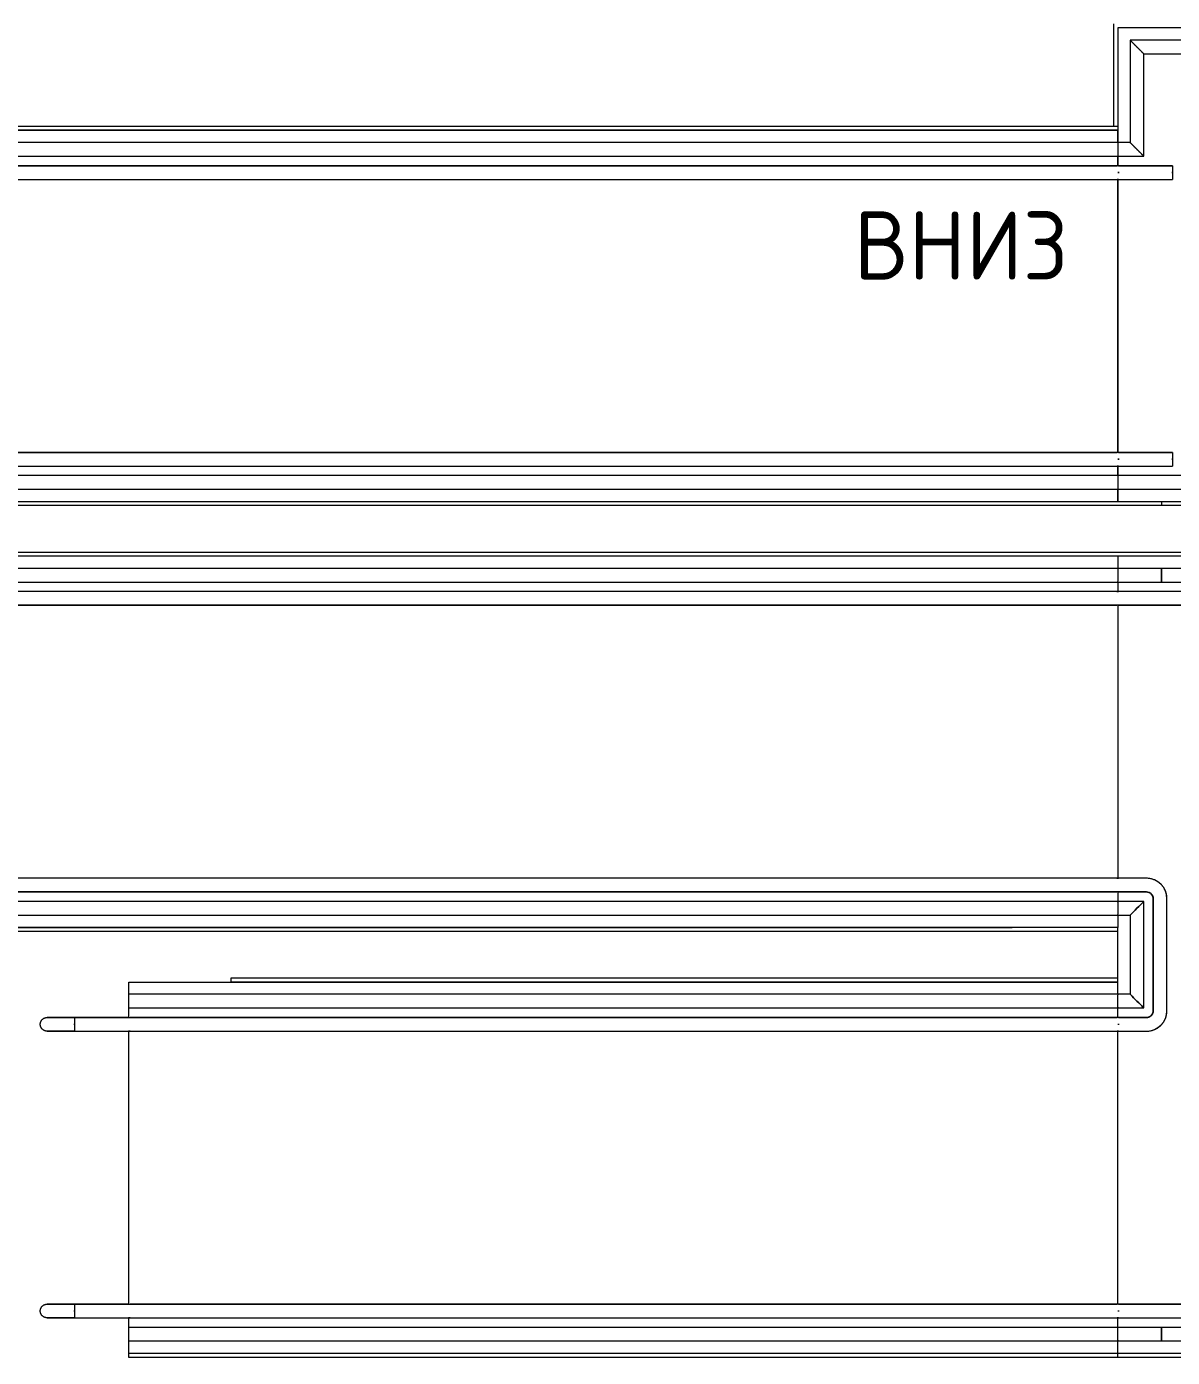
# Model space of a CAD drawing. Header units: millimetres. Extents: x -21010 to 105841, y -18351 to 135084.
# Drawn here: x 12112 to 16312, y -12810 to -7935 of the extents above; entities that cross this region are included whole.
import ezdxf

# ---------------------------------------------------------------- set-up
doc = ezdxf.new("R2010")
doc.units = ezdxf.units.MM
for name, color, linetype, lineweight in [('Лестницы', 7, 'Continuous', 9), ('Ограждение', 7, 'Continuous', 9), ('Пандусы', 7, 'Continuous', 18), ('Стены наружные', 7, 'Continuous', 18)]:
    doc.layers.add(name, color=color, linetype=linetype, lineweight=lineweight)
doc.styles.add('GOST Common', font='GOST_Common.ttf', dxfattribs={"width": 0.9, "height": 250})

# ---------------------------------------------------------------- blocks, each defined once
blk = doc.blocks.new('1 этаж 21082025')
at = {"layer": 'Лестницы'}
for p, q in [((21850, -51415), (21850, -51835)), ((23765, -51415), (21850, -51415)), ((21850, -51885), (21850, -51920.9)), ((21850, -51969.1), (21850, -52970.9)), ((21850, -53019.1), (21850, -53055)), ((21850, -53105), (21850, -53150)), ((21850, -53150), (23765, -53150))]:
    blk.add_line(p, q, dxfattribs=at)
at = {"layer": 'Ограждение'}
for p, q in [((21895, -51460), (21895, -51835)), ((23765, -51460), (21895, -51460)), ((21945, -51885), (21945, -51510)), ((21945, -51510), (23765, -51510)), ((21850, -51835), (16012, -51835)), ((21895, -51835), (21850, -51835)), ((21850, -51835), (21850, -51885)), ((21850, -51838.3), (21850, -51842.3)), ((21850, -51842.3), (21850, -51847.5)), ((21850, -51847.5), (21850, -51853.5)), ((21850, -51853.5), (21850, -51860)), ((21850, -51860), (21850, -51866.5)), ((21850, -51866.5), (21850, -51872.5)), ((16012, -51885), (21850, -51885)), ((21850, -51872.5), (21850, -51877.7)), ((21850, -51877.7), (21850, -51881.7)), ((21850, -51885), (21945, -51885)), ((15852, -51920), (21848, -51920)), ((21850, -51920), (16012, -51920)), ((21852, -51920), (21848, -51920)), ((21851, -51920), (21850, -51920)), ((21851, -51920), (21850, -51920)), ((21852, -51920), (21850, -51920)), ((21852, -51920), (21851, -51920)), ((21852, -51920), (21851, -51920)), ((22050, -51920), (21852, -51920)), ((21852, -51920), (22050, -51920)), ((21852, -51947.3), (21852, -51942.7)), ((21852, -51942.7), (21852, -51947.3)), ((22050, -51920), (22050, -51970)), ((22050, -51947.3), (22050, -51942.7)), ((22050, -51942.7), (22050, -51945)), ((22050, -51945), (22050, -51947.3)), ((15852, -51970), (21848, -51970)), ((16012, -51970), (21850, -51970)), ((21852, -51970), (21848, -51970)), ((21850, -51970), (21851, -51970)), ((21850, -51970), (21852, -51970)), ((21850, -51970), (21851, -51970)), ((21850, -51970), (21852, -51970)), ((21852, -51970), (21850, -51970)), ((21851, -51970), (21852, -51970)), ((21851, -51970), (21852, -51970)), ((21852, -51970), (22050, -51970)), ((21852, -51970), (22050, -51970)), ((15852, -52970), (21848, -52970)), ((21850, -52970), (15854, -52970)), ((21852, -52970), (21848, -52970)), ((21851, -52970), (21850, -52970)), ((21852, -52970), (21850, -52970)), ((21851, -52970), (21850, -52970)), ((21852, -52970), (21851, -52970)), ((21852, -52970), (21851, -52970)), ((22050, -52970), (21852, -52970)), ((21852, -52970), (22050, -52970)), ((22050, -52970), (22050, -53020)), ((15852, -53020), (21848, -53020)), ((15854, -53020), (21850, -53020)), ((21852, -53020), (21848, -53020)), ((21850, -53020), (21851, -53020)), ((21850, -53020), (21852, -53020)), ((21852, -53020), (21850, -53020)), ((21850, -53020), (21851, -53020)), ((21850, -53020), (21852, -53020)), ((21851, -53020), (21852, -53020)), ((21851, -53020), (21852, -53020)), ((21852, -52997.3), (21852, -52992.7)), ((21852, -52992.7), (21852, -52997.3)), ((21852, -53020), (22050, -53020)), ((21852, -53020), (22050, -53020)), ((22050, -52997.3), (22050, -52992.7)), ((22050, -52992.7), (22050, -52995)), ((22050, -52995), (22050, -52997.3)), ((21850, -53055), (15851, -53055)), ((23890.4, -53055), (21850, -53055)), ((21850, -53055), (21850, -53105)), ((21850, -53058.3), (21850, -53062.3)), ((21850, -53062.3), (21850, -53067.5)), ((21850, -53067.5), (21850, -53073.5)), ((21850, -53073.5), (21850, -53080)), ((21850, -53080), (21850, -53086.5)), ((21850, -53086.5), (21850, -53092.5)), ((15851, -53105), (21850, -53105)), ((21850, -53092.5), (21850, -53097.7)), ((21850, -53097.7), (21850, -53101.7)), ((21850, -53105), (23840.4, -53105)), ((21849, -53395), (15849, -53395)), ((22010, -53395), (21849, -53395)), ((23665, -53395), (22010, -53395)), ((22010, -53395), (22010, -53445)), ((22010, -53445), (22010, -53395)), ((15849, -53445), (21849, -53445)), ((21849, -53445), (22010, -53445)), ((22010, -53445), (23615, -53445)), ((21846, -53480), (15850, -53480)), ((21848, -53480), (15852, -53480)), ((21846, -53480), (21849, -53480)), ((21852, -53480), (21848, -53480)), ((21852, -53480), (21848, -53480)), ((21849, -53480), (21852, -53480)), ((21849, -53480), (21852, -53480)), ((22010, -53480), (21852, -53480)), ((23505, -53480), (21852, -53480)), ((23505, -53480), (22010, -53480)), ((15850, -53530), (21846, -53530)), ((21848, -53530), (15852, -53530)), ((21849, -53530), (21846, -53530)), ((21852, -53530), (21848, -53530)), ((21852, -53530), (21848, -53530)), ((21852, -53530), (21849, -53530)), ((21852, -53530), (21849, -53530)), ((21852, -53530), (22010, -53530)), ((23505, -53530), (21852, -53530)), ((22010, -53530), (23505, -53530)), ((21848, -54530), (15852, -54530)), ((21846, -54530), (16008, -54530)), ((21846, -54530), (21849, -54530)), ((21852, -54530), (21848, -54530)), ((21852, -54530), (21848, -54530)), ((21849, -54530), (21852, -54530)), ((21849, -54530), (21852, -54530)), ((21955, -54530), (21852, -54530)), ((21955, -54530), (21852, -54530)), ((21955.8, -54530), (21955, -54530)), ((21958.8, -54530.1), (21955.8, -54530)), ((21958.8, -54530.1), (21955.8, -54530)), ((21961.8, -54530.3), (21958.8, -54530.1)), ((21961.8, -54530.3), (21958.8, -54530.1)), ((21964.8, -54530.6), (21961.8, -54530.3)), ((21964.8, -54530.6), (21961.8, -54530.3)), ((21967.8, -54531.1), (21964.8, -54530.6)), ((21967.8, -54531.1), (21964.8, -54530.6)), ((21970.7, -54531.7), (21967.8, -54531.1)), ((21970.7, -54531.7), (21967.8, -54531.1)), ((21973.6, -54532.3), (21970.7, -54531.7)), ((21973.6, -54532.3), (21970.7, -54531.7)), ((21976.5, -54533.1), (21973.6, -54532.3)), ((21976.5, -54533.1), (21973.6, -54532.3)), ((21979.4, -54534.1), (21976.5, -54533.1)), ((21979.4, -54534.1), (21976.5, -54533.1)), ((21982.2, -54535.1), (21979.4, -54534.1)), ((21982.2, -54535.1), (21979.4, -54534.1)), ((21985, -54536.2), (21982.2, -54535.1)), ((21985, -54536.2), (21982.2, -54535.1)), ((21987.7, -54537.5), (21985, -54536.2)), ((21987.7, -54537.5), (21985, -54536.2)), ((21990.4, -54538.9), (21987.7, -54537.5)), ((21990.4, -54538.9), (21987.7, -54537.5)), ((21993, -54540.3), (21990.4, -54538.9)), ((21993, -54540.3), (21990.4, -54538.9)), ((21995.5, -54541.9), (21993, -54540.3)), ((21995.5, -54541.9), (21993, -54540.3)), ((21998, -54543.6), (21995.5, -54541.9)), ((21998, -54543.6), (21995.5, -54541.9)), ((22000.4, -54545.3), (21998, -54543.6)), ((22000.4, -54545.3), (21998, -54543.6)), ((22002.8, -54547.2), (22000.4, -54545.3)), ((22002.8, -54547.2), (22000.4, -54545.3)), ((22005.1, -54549.2), (22002.8, -54547.2)), ((22005.1, -54549.2), (22002.8, -54547.2)), ((22007.3, -54551.2), (22005.1, -54549.2)), ((22007.3, -54551.2), (22005.1, -54549.2)), ((21848, -54580), (15852, -54580)), ((16008, -54580), (21846, -54580)), ((21849, -54580), (21846, -54580)), ((21852, -54580), (21848, -54580)), ((21852, -54580), (21848, -54580)), ((21852, -54580), (21849, -54580)), ((21852, -54580), (21849, -54580)), ((21852, -54580), (21955, -54580)), ((21955, -54580), (21852, -54580)), ((21955, -54580), (21956, -54580)), ((21956, -54580), (21957, -54580.1)), ((21957, -54580.1), (21958, -54580.2)), ((21958, -54580.2), (21959, -54580.3)), ((21959, -54580.3), (21960, -54580.5)), ((21960, -54580.5), (21960.9, -54580.7)), ((21960.9, -54580.7), (21961.9, -54581)), ((21961.9, -54581), (21962.9, -54581.3)), ((21962.9, -54581.3), (21963.8, -54581.6)), ((21963.8, -54581.6), (21964.7, -54582)), ((21964.7, -54582), (21965.7, -54582.4)), ((21965.7, -54582.4), (21966.5, -54582.8)), ((21966.5, -54582.8), (21967.4, -54583.3)), ((21967.4, -54583.3), (21968.3, -54583.8)), ((21968.3, -54583.8), (21969.1, -54584.4)), ((21969.1, -54584.4), (21969.9, -54584.9)), ((21969.9, -54584.9), (21970.7, -54585.6)), ((21970.7, -54585.6), (21971.5, -54586.2)), ((21971.5, -54586.2), (21972.2, -54586.9)), ((21972.2, -54586.9), (21972.9, -54587.6)), ((21972.9, -54587.6), (21973.6, -54588.3)), ((21973.6, -54588.3), (21974.3, -54589.1)), ((21974.3, -54589.1), (21974.9, -54589.9)), ((21974.9, -54589.9), (21975.5, -54590.7)), ((21975.5, -54590.7), (21976, -54591.5)), ((21976, -54591.5), (21976.6, -54592.3)), ((21976.6, -54592.3), (21977.1, -54593.2)), ((21977.1, -54593.2), (21977.5, -54594.1)), ((21977.5, -54594.1), (21977.9, -54595)), ((21977.9, -54595), (21978.3, -54595.9)), ((21978.3, -54595.9), (21978.6, -54596.9)), ((21978.6, -54596.9), (21979, -54597.8)), ((21979, -54597.8), (21979.2, -54598.8)), ((22009.4, -54553.3), (22007.3, -54551.2)), ((22009.4, -54553.3), (22007.3, -54551.2)), ((22011.4, -54555.5), (22009.4, -54553.3)), ((22011.4, -54555.5), (22009.4, -54553.3)), ((22013.3, -54557.8), (22011.4, -54555.5)), ((22013.3, -54557.8), (22011.4, -54555.5)), ((22015.2, -54560.2), (22013.3, -54557.8)), ((22015.2, -54560.2), (22013.3, -54557.8)), ((22016.9, -54562.7), (22015.2, -54560.2)), ((22016.9, -54562.7), (22015.2, -54560.2)), ((22018.5, -54565.2), (22016.9, -54562.7)), ((22018.5, -54565.2), (22016.9, -54562.7)), ((22020.1, -54567.7), (22018.5, -54565.2)), ((22020.1, -54567.7), (22018.5, -54565.2)), ((22021.5, -54570.4), (22020.1, -54567.7)), ((22021.5, -54570.4), (22020.1, -54567.7)), ((22022.9, -54573.1), (22021.5, -54570.4)), ((22022.9, -54573.1), (22021.5, -54570.4)), ((22024.1, -54575.8), (22022.9, -54573.1)), ((22024.1, -54575.8), (22022.9, -54573.1)), ((22025.2, -54578.6), (22024.1, -54575.8)), ((22025.2, -54578.6), (22024.1, -54575.8)), ((22026.2, -54581.4), (22025.2, -54578.6)), ((22026.2, -54581.4), (22025.2, -54578.6)), ((22027.1, -54584.3), (22026.2, -54581.4)), ((22027.1, -54584.3), (22026.2, -54581.4)), ((22027.9, -54587.2), (22027.1, -54584.3)), ((22027.9, -54587.2), (22027.1, -54584.3)), ((22028.5, -54590.1), (22027.9, -54587.2)), ((22028.5, -54590.1), (22027.9, -54587.2)), ((22029, -54593.1), (22028.5, -54590.1)), ((22029, -54593.1), (22028.5, -54590.1)), ((22029.5, -54596), (22029, -54593.1)), ((22029.5, -54596), (22029, -54593.1)), ((22029.8, -54599), (22029.5, -54596)), ((22029.8, -54599), (22029.5, -54596)), ((21849, -54615), (16008, -54615)), ((21945, -54615), (21849, -54615)), ((21907.5, -54652.5), (21913.5, -54646.5)), ((21913.5, -54646.5), (21907.5, -54652.5)), ((21913.5, -54646.5), (21920, -54640)), ((21920, -54640), (21913.5, -54646.5)), ((21920, -54640), (21926.5, -54633.5)), ((21926.5, -54633.5), (21920, -54640)), ((21926.5, -54633.5), (21932.5, -54627.5)), ((21932.5, -54627.5), (21926.5, -54633.5)), ((21932.5, -54627.5), (21937.7, -54622.3)), ((21937.7, -54622.3), (21932.5, -54627.5)), ((21937.7, -54622.3), (21941.7, -54618.3)), ((21941.7, -54618.3), (21937.7, -54622.3)), ((21941.7, -54618.3), (21944.2, -54615.9)), ((21944.2, -54615.9), (21941.7, -54618.3)), ((21944.2, -54615.9), (21945, -54615)), ((21945, -54615), (21944.2, -54615.9)), ((21945, -55005), (21945, -54615)), ((21979.2, -54598.8), (21979.4, -54599.8)), ((21979.4, -54599.8), (21979.6, -54600.8)), ((21979.6, -54600.8), (21979.8, -54601.7)), ((21979.8, -54601.7), (21979.9, -54602.7)), ((21979.9, -54602.7), (21980, -54603.7)), ((21980, -54603.7), (21980, -54604.7)), ((21980, -54604.7), (21980, -54605)), ((21980, -54605), (21980, -55015)), ((21980, -55015), (21980, -54605)), ((22029.9, -54602), (22029.8, -54599)), ((22029.9, -54602), (22029.8, -54599)), ((22030, -54605), (22029.9, -54602)), ((22030, -54605), (22029.9, -54602)), ((22030, -55015), (22030, -54605)), ((22030, -55015), (22030, -54605)), ((16008, -54665), (21849, -54665)), ((21849, -54665), (21895, -54665)), ((21895, -54665), (21895.9, -54664.1)), ((21895.9, -54664.1), (21895, -54665)), ((21895, -54665), (21895, -54955)), ((21895.9, -54664.1), (21898.4, -54661.7)), ((21898.4, -54661.7), (21895.9, -54664.1)), ((21898.4, -54661.7), (21902.3, -54657.7)), ((21902.3, -54657.7), (21898.4, -54661.7)), ((21902.3, -54657.7), (21907.5, -54652.5)), ((21907.5, -54652.5), (21902.3, -54657.7)), ((21851, -54955), (18225, -54955)), ((18225, -54955.9), (18225, -54955)), ((18225, -54958.3), (18225, -54955.9)), ((18225, -54962.3), (18225, -54958.3)), ((18225, -54967.5), (18225, -54962.3)), ((18225, -54973.5), (18225, -54967.5)), ((18225, -54980), (18225, -54973.5)), ((18225, -54986.5), (18225, -54980)), ((18225, -54992.5), (18225, -54986.5)), ((21895, -54955), (21851, -54955)), ((21895, -54955), (21895.9, -54955.9)), ((21895.9, -54955.9), (21895, -54955)), ((21895.9, -54955.9), (21898.4, -54958.3)), ((21898.4, -54958.3), (21895.9, -54955.9)), ((21898.4, -54958.3), (21902.3, -54962.3)), ((21902.3, -54962.3), (21898.4, -54958.3)), ((21902.3, -54962.3), (21907.5, -54967.5)), ((21907.5, -54967.5), (21902.3, -54962.3)), ((21907.5, -54967.5), (21913.5, -54973.5)), ((21913.5, -54973.5), (21907.5, -54967.5)), ((21913.5, -54973.5), (21920, -54980)), ((21920, -54980), (21913.5, -54973.5)), ((21920, -54980), (21926.5, -54986.5)), ((21926.5, -54986.5), (21920, -54980)), ((21926.5, -54986.5), (21932.5, -54992.5)), ((21932.5, -54992.5), (21926.5, -54986.5)), ((18225, -54997.7), (18225, -54992.5)), ((18225, -55001.7), (18225, -54997.7)), ((18225, -55004.1), (18225, -55001.7)), ((18225, -55005), (18225, -55004.1)), ((18225, -55005), (21851, -55005)), ((21851, -55005), (21945, -55005)), ((21932.5, -54992.5), (21937.7, -54997.7)), ((21937.7, -54997.7), (21932.5, -54992.5)), ((21937.7, -54997.7), (21941.7, -55001.7)), ((21941.7, -55001.7), (21937.7, -54997.7)), ((21941.7, -55001.7), (21944.2, -55004.1)), ((21944.2, -55004.1), (21941.7, -55001.7)), ((21944.2, -55004.1), (21945, -55005)), ((21945, -55005), (21944.2, -55004.1)), ((21966.8, -55037), (21965.9, -55037.5)), ((21967.7, -55036.6), (21966.8, -55037)), ((21968.5, -55036), (21967.7, -55036.6)), ((21969.3, -55035.5), (21968.5, -55036)), ((21970.1, -55034.9), (21969.3, -55035.5)), ((21970.9, -55034.3), (21970.1, -55034.9)), ((21971.7, -55033.6), (21970.9, -55034.3)), ((21972.4, -55032.9), (21971.7, -55033.6)), ((21973.1, -55032.2), (21972.4, -55032.9)), ((21973.8, -55031.5), (21973.1, -55032.2)), ((21974.4, -55030.7), (21973.8, -55031.5)), ((21975.1, -55029.9), (21974.4, -55030.7)), ((21975.6, -55029.1), (21975.1, -55029.9)), ((21976.2, -55028.3), (21975.6, -55029.1)), ((21976.7, -55027.4), (21976.2, -55028.3)), ((21977.2, -55026.5), (21976.7, -55027.4)), ((21977.6, -55025.6), (21977.2, -55026.5)), ((21978, -55024.7), (21977.6, -55025.6)), ((21978.4, -55023.8), (21978, -55024.7)), ((21978.7, -55022.9), (21978.4, -55023.8)), ((21979, -55021.9), (21978.7, -55022.9)), ((21979.3, -55020.9), (21979, -55021.9)), ((21979.5, -55020), (21979.3, -55020.9)), ((21979.7, -55019), (21979.5, -55020)), ((21979.8, -55018), (21979.7, -55019)), ((21979.9, -55017), (21979.8, -55018)), ((21980, -55016), (21979.9, -55017)), ((21980, -55015), (21980, -55016)), ((22025.9, -55039.4), (22026.9, -55036.5)), ((22025.9, -55039.4), (22026.9, -55036.5)), ((22026.9, -55036.5), (22027.7, -55033.6)), ((22026.9, -55036.5), (22027.7, -55033.6)), ((22027.7, -55033.6), (22028.3, -55030.7)), ((22027.7, -55033.6), (22028.3, -55030.7)), ((22028.3, -55030.7), (22028.9, -55027.7)), ((22028.3, -55030.7), (22028.9, -55027.7)), ((22028.9, -55027.7), (22029.4, -55024.8)), ((22028.9, -55027.7), (22029.4, -55024.8)), ((22029.4, -55024.8), (22029.7, -55021.8)), ((22029.4, -55024.8), (22029.7, -55021.8)), ((22029.7, -55021.8), (22029.9, -55018.8)), ((22029.7, -55021.8), (22029.9, -55018.8)), ((22029.9, -55018.8), (22030, -55015.8)), ((22029.9, -55018.8), (22030, -55015.8)), ((22030, -55015.8), (22030, -55015)), ((17900, -55064), (17900.1, -55063)), ((17900, -55065), (17900, -55064)), ((17900, -55065.3), (17900, -55065)), ((17900, -55066.3), (17900, -55065.3)), ((17900.1, -55067.3), (17900, -55066.3)), ((17900.1, -55063), (17900.2, -55062)), ((17900.2, -55068.3), (17900.1, -55067.3)), ((17900.2, -55062), (17900.3, -55061)), ((17900.4, -55069.2), (17900.2, -55068.3)), ((17900.3, -55061), (17900.5, -55060)), ((17900.6, -55070.2), (17900.4, -55069.2)), ((17900.5, -55060), (17900.7, -55059.1)), ((17900.8, -55071.2), (17900.6, -55070.2)), ((17900.7, -55059.1), (17901, -55058.1)), ((17901.1, -55072.2), (17900.8, -55071.2)), ((17901, -55058.1), (17901.3, -55057.1)), ((17901.4, -55073.1), (17901.1, -55072.2)), ((17901.3, -55057.1), (17901.6, -55056.2)), ((17901.7, -55074.1), (17901.4, -55073.1)), ((17901.6, -55056.2), (17902, -55055.3)), ((17902.1, -55075), (17901.7, -55074.1)), ((17902, -55055.3), (17902.4, -55054.4)), ((17902.5, -55075.9), (17902.1, -55075)), ((17902.4, -55054.4), (17902.8, -55053.5)), ((17903, -55076.8), (17902.5, -55075.9)), ((17902.8, -55053.5), (17903.3, -55052.6)), ((17903.4, -55077.7), (17903, -55076.8)), ((17903.3, -55052.6), (17903.8, -55051.7)), ((17904, -55078.5), (17903.4, -55077.7)), ((17903.8, -55051.7), (17904.4, -55050.9)), ((17904.5, -55079.3), (17904, -55078.5)), ((17904.4, -55050.9), (17905, -55050.1)), ((17905.1, -55080.1), (17904.5, -55079.3)), ((17905, -55050.1), (17905.6, -55049.3)), ((17905.7, -55080.9), (17905.1, -55080.1)), ((17905.6, -55049.3), (17906.2, -55048.5)), ((17906.4, -55081.7), (17905.7, -55080.9)), ((17906.2, -55048.5), (17906.9, -55047.8)), ((17907.1, -55082.4), (17906.4, -55081.7)), ((17906.9, -55047.8), (17907.6, -55047.1)), ((17907.8, -55083.1), (17907.1, -55082.4)), ((17907.6, -55047.1), (17908.3, -55046.4)), ((17908.5, -55083.8), (17907.8, -55083.1)), ((17908.3, -55046.4), (17909.1, -55045.7)), ((17909.3, -55084.4), (17908.5, -55083.8)), ((17909.1, -55045.7), (17909.9, -55045.1)), ((17910.1, -55085.1), (17909.3, -55084.4)), ((17909.9, -55045.1), (17910.7, -55044.5)), ((17910.9, -55085.6), (17910.1, -55085.1)), ((17910.7, -55044.5), (17911.5, -55044)), ((17911.7, -55086.2), (17910.9, -55085.6)), ((17911.5, -55044), (17912.3, -55043.4)), ((17912.3, -55043.4), (17913.2, -55043)), ((17913.2, -55043), (17914.1, -55042.5)), ((17914.1, -55042.5), (17915, -55042.1)), ((17915, -55042.1), (17915.9, -55041.7)), ((17915.9, -55041.7), (17916.9, -55041.4)), ((17916.9, -55041.4), (17917.8, -55041)), ((17917.8, -55041), (17918.8, -55040.8)), ((17918.8, -55040.8), (17919.8, -55040.6)), ((17919.8, -55040.6), (17920.8, -55040.4)), ((17920.8, -55040.4), (17921.7, -55040.2)), ((17921.7, -55040.2), (17922.7, -55040.1)), ((17922.7, -55040.1), (17923.7, -55040)), ((17923.7, -55040), (17924.7, -55040)), ((17924.7, -55040), (17925, -55040)), ((17925.1, -55040), (17925, -55040)), ((17925, -55040), (17925, -55040)), ((17925, -55040), (17925.1, -55040)), ((17925.4, -55040), (17925.1, -55040)), ((17925.1, -55040), (17925.3, -55040)), ((17925.3, -55040), (17925.7, -55040)), ((17925.9, -55040), (17925.4, -55040)), ((17925.7, -55040), (17926.3, -55040)), ((17926.5, -55040), (17925.9, -55040)), ((17926.3, -55040), (17927, -55040)), ((17927.2, -55040), (17926.5, -55040)), ((17927, -55040), (17927.9, -55040)), ((17928.1, -55040), (17927.2, -55040)), ((17927.9, -55040), (17928.9, -55040)), ((17929.2, -55040), (17928.1, -55040)), ((17928.9, -55040), (17930.1, -55040)), ((17930.4, -55040), (17929.2, -55040)), ((17930.1, -55040), (17931.4, -55040)), ((17931.8, -55040), (17930.4, -55040)), ((17931.4, -55040), (17932.9, -55040)), ((17933.3, -55040), (17931.8, -55040)), ((17932.9, -55040), (17934.5, -55040)), ((17935, -55040), (17933.3, -55040)), ((17934.5, -55040), (17936.3, -55040)), ((17936.8, -55040), (17935, -55040)), ((17936.3, -55040), (17938.2, -55040)), ((17938.8, -55040), (17936.8, -55040)), ((17938.2, -55040), (17940.3, -55040)), ((17940.9, -55040), (17938.8, -55040)), ((17940.3, -55040), (17942.5, -55040)), ((17943.1, -55040), (17940.9, -55040)), ((17942.5, -55040), (17944.8, -55040)), ((17945.4, -55040), (17943.1, -55040)), ((17944.8, -55040), (17947.2, -55040)), ((17947.9, -55040), (17945.4, -55040)), ((17947.2, -55040), (17949.8, -55040)), ((17950.5, -55040), (17947.9, -55040)), ((17949.8, -55040), (17952.5, -55040)), ((17953.3, -55040), (17950.5, -55040)), ((17952.5, -55040), (17955.3, -55040)), ((17956.1, -55040), (17953.3, -55040)), ((17955.3, -55040), (17958.3, -55040)), ((17959.1, -55040), (17956.1, -55040)), ((17958.3, -55040), (17961.3, -55040)), ((17962.1, -55040), (17959.1, -55040)), ((17961.3, -55040), (17964.4, -55040)), ((17965.3, -55040), (17962.1, -55040)), ((17964.4, -55040), (17967.7, -55040)), ((17968.5, -55040), (17965.3, -55040)), ((17967.7, -55040), (17971, -55040)), ((17971.9, -55040), (17968.5, -55040)), ((17971, -55040), (17974.4, -55040)), ((17975.3, -55040), (17971.9, -55040)), ((17974.4, -55040), (17977.9, -55040)), ((17978.8, -55040), (17975.3, -55040)), ((17977.9, -55040), (17981.4, -55040)), ((17982.4, -55040), (17978.8, -55040)), ((17981.4, -55040), (17985.1, -55040)), ((17986.1, -55040), (17982.4, -55040)), ((17985.1, -55040), (17988.8, -55040)), ((17989.8, -55040), (17986.1, -55040)), ((17988.8, -55040), (17992.5, -55040)), ((17993.5, -55040), (17989.8, -55040)), ((17992.5, -55040), (17996.3, -55040)), ((17997.4, -55040), (17993.5, -55040)), ((17996.3, -55040), (18000.2, -55040)), ((18001.2, -55040), (17997.4, -55040)), ((18000.2, -55040), (18004.1, -55040)), ((18005.1, -55040), (18001.2, -55040)), ((18004.1, -55040), (18008, -55040)), ((18009.1, -55040), (18005.1, -55040)), ((18008, -55040), (18012, -55040)), ((18013, -55040), (18009.1, -55040)), ((18012, -55040), (18015.9, -55040)), ((18017, -55040), (18013, -55040)), ((18015.9, -55040), (18019.9, -55040)), ((18021, -55040), (18017, -55040)), ((18019.9, -55040), (18023.9, -55040)), ((18025, -55040), (18021, -55040)), ((18023.9, -55040), (18025, -55040)), ((18223, -55040), (18025, -55040)), ((18025, -55040), (18025, -55090)), ((18025, -55040), (18223, -55040)), ((18025, -55062.7), (18025, -55067.3)), ((18025, -55065), (18025, -55062.7)), ((18025, -55067.3), (18025, -55065)), ((18223, -55040), (18226, -55040)), ((18223, -55040), (18227, -55040)), ((18223, -55040), (18226, -55040)), ((18223, -55040), (18227, -55040)), ((18226, -55040), (18229, -55040)), ((18227, -55040), (21848, -55040)), ((21850, -55040), (18229, -55040)), ((21852, -55040), (21848, -55040)), ((21851, -55040), (21850, -55040)), ((21851, -55040), (21850, -55040)), ((21852, -55040), (21850, -55040)), ((21852, -55040), (21851, -55040)), ((21852, -55040), (21851, -55040)), ((21955, -55040), (21852, -55040)), ((21852, -55040), (21955, -55040)), ((21852, -55067.3), (21852, -55062.7)), ((21852, -55062.7), (21852, -55067.3)), ((21955.3, -55040), (21955, -55040)), ((21956.3, -55040), (21955.3, -55040)), ((21957.3, -55039.9), (21956.3, -55040)), ((21958.3, -55039.8), (21957.3, -55039.9)), ((21959.3, -55039.6), (21958.3, -55039.8)), ((21960.2, -55039.4), (21959.3, -55039.6)), ((21961.2, -55039.2), (21960.2, -55039.4)), ((21962.2, -55039), (21961.2, -55039.2)), ((21963.1, -55038.6), (21962.2, -55039)), ((21964.1, -55038.3), (21963.1, -55038.6)), ((21965, -55037.9), (21964.1, -55038.3)), ((21965.9, -55037.5), (21965, -55037.9)), ((21978.6, -55086.2), (21981.4, -55085.2)), ((21978.6, -55086.2), (21981.4, -55085.2)), ((21981.4, -55085.2), (21984.2, -55084.1)), ((21981.4, -55085.2), (21984.2, -55084.1)), ((21984.2, -55084.1), (21986.9, -55082.9)), ((21984.2, -55084.1), (21986.9, -55082.9)), ((21986.9, -55082.9), (21989.6, -55081.5)), ((21986.9, -55082.9), (21989.6, -55081.5)), ((21989.6, -55081.5), (21992.3, -55080.1)), ((21989.6, -55081.5), (21992.3, -55080.1)), ((21992.3, -55080.1), (21994.8, -55078.5)), ((21992.3, -55080.1), (21994.8, -55078.5)), ((21994.8, -55078.5), (21997.4, -55076.9)), ((21994.8, -55078.5), (21997.4, -55076.9)), ((21997.4, -55076.9), (21999.8, -55075.2)), ((21997.4, -55076.9), (21999.8, -55075.2)), ((21999.8, -55075.2), (22002.2, -55073.3)), ((21999.8, -55075.2), (22002.2, -55073.3)), ((22002.2, -55073.3), (22004.5, -55071.4)), ((22002.2, -55073.3), (22004.5, -55071.4)), ((22004.5, -55071.4), (22006.7, -55069.4)), ((22004.5, -55071.4), (22006.7, -55069.4)), ((22006.7, -55069.4), (22008.8, -55067.3)), ((22006.7, -55069.4), (22008.8, -55067.3)), ((22008.8, -55067.3), (22010.9, -55065.1)), ((22008.8, -55067.3), (22010.9, -55065.1)), ((22010.9, -55065.1), (22012.8, -55062.8)), ((22010.9, -55065.1), (22012.8, -55062.8)), ((22012.8, -55062.8), (22014.7, -55060.4)), ((22012.8, -55062.8), (22014.7, -55060.4)), ((22014.7, -55060.4), (22016.4, -55058)), ((22014.7, -55060.4), (22016.4, -55058)), ((22016.4, -55058), (22018.1, -55055.5)), ((22016.4, -55058), (22018.1, -55055.5)), ((22018.1, -55055.5), (22019.7, -55053)), ((22018.1, -55055.5), (22019.7, -55053)), ((22019.7, -55053), (22021.2, -55050.3)), ((22019.7, -55053), (22021.2, -55050.3)), ((22021.2, -55050.3), (22022.5, -55047.7)), ((22021.2, -55050.3), (22022.5, -55047.7)), ((22022.5, -55047.7), (22023.8, -55045)), ((22022.5, -55047.7), (22023.8, -55045)), ((22023.8, -55045), (22024.9, -55042.2)), ((22023.8, -55045), (22024.9, -55042.2)), ((22024.9, -55042.2), (22025.9, -55039.4)), ((22024.9, -55042.2), (22025.9, -55039.4)), ((17912.6, -55086.7), (17911.7, -55086.2)), ((17913.5, -55087.2), (17912.6, -55086.7)), ((17914.4, -55087.6), (17913.5, -55087.2)), ((17915.3, -55088), (17914.4, -55087.6)), ((17916.2, -55088.4), (17915.3, -55088)), ((17917.1, -55088.7), (17916.2, -55088.4)), ((17918.1, -55089), (17917.1, -55088.7)), ((17919.1, -55089.3), (17918.1, -55089)), ((17920, -55089.5), (17919.1, -55089.3)), ((17921, -55089.7), (17920, -55089.5)), ((17922, -55089.8), (17921, -55089.7)), ((17923, -55089.9), (17922, -55089.8)), ((17924, -55090), (17923, -55089.9)), ((17925, -55090), (17924, -55090)), ((17925.1, -55090), (17925, -55090)), ((17925, -55090), (17925, -55090)), ((17925, -55090), (17925.1, -55090)), ((17925.4, -55090), (17925.1, -55090)), ((17925.1, -55090), (17925.3, -55090)), ((17925.3, -55090), (17925.7, -55090)), ((17925.9, -55090), (17925.4, -55090)), ((17925.7, -55090), (17926.3, -55090)), ((17926.5, -55090), (17925.9, -55090)), ((17926.3, -55090), (17927, -55090)), ((17927.2, -55090), (17926.5, -55090)), ((17927, -55090), (17927.9, -55090)), ((17928.1, -55090), (17927.2, -55090)), ((17927.9, -55090), (17928.9, -55090)), ((17929.2, -55090), (17928.1, -55090)), ((17928.9, -55090), (17930.1, -55090)), ((17930.4, -55090), (17929.2, -55090)), ((17930.1, -55090), (17931.4, -55090)), ((17931.8, -55090), (17930.4, -55090)), ((17931.4, -55090), (17932.9, -55090)), ((17933.3, -55090), (17931.8, -55090)), ((17932.9, -55090), (17934.5, -55090)), ((17935, -55090), (17933.3, -55090)), ((17934.5, -55090), (17936.3, -55090)), ((17936.8, -55090), (17935, -55090)), ((17936.3, -55090), (17938.2, -55090)), ((17938.8, -55090), (17936.8, -55090)), ((17938.2, -55090), (17940.3, -55090)), ((17940.9, -55090), (17938.8, -55090)), ((17940.3, -55090), (17942.5, -55090)), ((17943.1, -55090), (17940.9, -55090)), ((17942.5, -55090), (17944.8, -55090)), ((17945.4, -55090), (17943.1, -55090)), ((17944.8, -55090), (17947.2, -55090)), ((17947.9, -55090), (17945.4, -55090)), ((17947.2, -55090), (17949.8, -55090)), ((17950.5, -55090), (17947.9, -55090)), ((17949.8, -55090), (17952.5, -55090)), ((17953.3, -55090), (17950.5, -55090)), ((17952.5, -55090), (17955.3, -55090)), ((17956.1, -55090), (17953.3, -55090)), ((17955.3, -55090), (17958.3, -55090)), ((17959.1, -55090), (17956.1, -55090)), ((17958.3, -55090), (17961.3, -55090)), ((17962.1, -55090), (17959.1, -55090)), ((17961.3, -55090), (17964.4, -55090)), ((17965.3, -55090), (17962.1, -55090)), ((17964.4, -55090), (17967.7, -55090)), ((17968.5, -55090), (17965.3, -55090)), ((17967.7, -55090), (17971, -55090)), ((17971.9, -55090), (17968.5, -55090)), ((17971, -55090), (17974.4, -55090)), ((17975.3, -55090), (17971.9, -55090)), ((17974.4, -55090), (17977.9, -55090)), ((17978.8, -55090), (17975.3, -55090)), ((17977.9, -55090), (17981.4, -55090)), ((17982.4, -55090), (17978.8, -55090)), ((17981.4, -55090), (17985.1, -55090)), ((17986.1, -55090), (17982.4, -55090)), ((17985.1, -55090), (17988.8, -55090)), ((17989.8, -55090), (17986.1, -55090)), ((17988.8, -55090), (17992.5, -55090)), ((17993.5, -55090), (17989.8, -55090)), ((17992.5, -55090), (17996.3, -55090)), ((17997.4, -55090), (17993.5, -55090)), ((17996.3, -55090), (18000.2, -55090)), ((18001.2, -55090), (17997.4, -55090)), ((18000.2, -55090), (18004.1, -55090)), ((18005.1, -55090), (18001.2, -55090)), ((18004.1, -55090), (18008, -55090)), ((18009.1, -55090), (18005.1, -55090)), ((18008, -55090), (18012, -55090)), ((18013, -55090), (18009.1, -55090)), ((18012, -55090), (18015.9, -55090)), ((18017, -55090), (18013, -55090)), ((18015.9, -55090), (18019.9, -55090)), ((18021, -55090), (18017, -55090)), ((18019.9, -55090), (18023.9, -55090)), ((18025, -55090), (18021, -55090)), ((18023.9, -55090), (18025, -55090)), ((18025, -55090), (18223, -55090)), ((18025, -55090), (18223, -55090)), ((18226, -55090), (18223, -55090)), ((18223, -55090), (18227, -55090)), ((18226, -55090), (18223, -55090)), ((18223, -55090), (18227, -55090)), ((18229, -55090), (18226, -55090)), ((18227, -55090), (21848, -55090)), ((18229, -55090), (21850, -55090)), ((21852, -55090), (21848, -55090)), ((21850, -55090), (21851, -55090)), ((21850, -55090), (21852, -55090)), ((21850, -55090), (21851, -55090)), ((21850, -55090), (21852, -55090)), ((21852, -55090), (21850, -55090)), ((21851, -55090), (21852, -55090)), ((21851, -55090), (21852, -55090)), ((21852, -55090), (21955, -55090)), ((21852, -55090), (21955, -55090)), ((21955, -55090), (21958, -55089.9)), ((21955, -55090), (21958, -55089.9)), ((21958, -55089.9), (21961, -55089.8)), ((21958, -55089.9), (21961, -55089.8)), ((21961, -55089.8), (21964, -55089.5)), ((21961, -55089.8), (21964, -55089.5)), ((21964, -55089.5), (21967, -55089)), ((21964, -55089.5), (21967, -55089)), ((21967, -55089), (21969.9, -55088.5)), ((21967, -55089), (21969.9, -55088.5)), ((21969.9, -55088.5), (21972.8, -55087.9)), ((21969.9, -55088.5), (21972.8, -55087.9)), ((21972.8, -55087.9), (21975.7, -55087.1)), ((21972.8, -55087.9), (21975.7, -55087.1)), ((21975.7, -55087.1), (21978.6, -55086.2)), ((21975.7, -55087.1), (21978.6, -55086.2)), ((17900.5, -56110), (17900.7, -56109.1)), ((17900.7, -56109.1), (17901, -56108.1)), ((17901, -56108.1), (17901.3, -56107.1)), ((17901.3, -56107.1), (17901.6, -56106.2)), ((17901.6, -56106.2), (17902, -56105.3)), ((17902, -56105.3), (17902.4, -56104.4)), ((17902.4, -56104.4), (17902.8, -56103.5)), ((17902.8, -56103.5), (17903.3, -56102.6)), ((17903.3, -56102.6), (17903.8, -56101.7)), ((17903.8, -56101.7), (17904.4, -56100.9)), ((17904.4, -56100.9), (17905, -56100.1)), ((17905, -56100.1), (17905.6, -56099.3)), ((17905.6, -56099.3), (17906.2, -56098.5)), ((17906.2, -56098.5), (17906.9, -56097.8)), ((17906.9, -56097.8), (17907.6, -56097.1)), ((17907.6, -56097.1), (17908.3, -56096.4)), ((17908.3, -56096.4), (17909.1, -56095.7)), ((17909.1, -56095.7), (17909.9, -56095.1)), ((17909.9, -56095.1), (17910.7, -56094.5)), ((17910.7, -56094.5), (17911.5, -56094)), ((17911.5, -56094), (17912.3, -56093.4)), ((17912.3, -56093.4), (17913.2, -56093)), ((17913.2, -56093), (17914.1, -56092.5)), ((17914.1, -56092.5), (17915, -56092.1)), ((17915, -56092.1), (17915.9, -56091.7)), ((17915.9, -56091.7), (17916.9, -56091.4)), ((17916.9, -56091.4), (17917.8, -56091)), ((17917.8, -56091), (17918.8, -56090.8)), ((17918.8, -56090.8), (17919.8, -56090.6)), ((17919.8, -56090.6), (17920.8, -56090.4)), ((17920.8, -56090.4), (17921.7, -56090.2)), ((17921.7, -56090.2), (17922.7, -56090.1)), ((17922.7, -56090.1), (17923.7, -56090)), ((17923.7, -56090), (17924.7, -56090)), ((17924.7, -56090), (17925, -56090)), ((17925.1, -56090), (17925, -56090)), ((17925, -56090), (17925, -56090)), ((17925, -56090), (17925.1, -56090)), ((17925.4, -56090), (17925.1, -56090)), ((17925.1, -56090), (17925.3, -56090)), ((17925.3, -56090), (17925.7, -56090)), ((17925.9, -56090), (17925.4, -56090)), ((17925.7, -56090), (17926.3, -56090)), ((17926.5, -56090), (17925.9, -56090)), ((17926.3, -56090), (17927, -56090)), ((17927.2, -56090), (17926.5, -56090)), ((17927, -56090), (17927.9, -56090)), ((17928.1, -56090), (17927.2, -56090)), ((17927.9, -56090), (17928.9, -56090)), ((17929.2, -56090), (17928.1, -56090)), ((17928.9, -56090), (17930.1, -56090)), ((17930.4, -56090), (17929.2, -56090)), ((17930.1, -56090), (17931.4, -56090)), ((17931.8, -56090), (17930.4, -56090)), ((17931.4, -56090), (17932.9, -56090)), ((17933.3, -56090), (17931.8, -56090)), ((17932.9, -56090), (17934.5, -56090)), ((17935, -56090), (17933.3, -56090)), ((17934.5, -56090), (17936.3, -56090)), ((17936.8, -56090), (17935, -56090)), ((17936.3, -56090), (17938.2, -56090)), ((17938.8, -56090), (17936.8, -56090)), ((17938.2, -56090), (17940.3, -56090)), ((17940.9, -56090), (17938.8, -56090)), ((17940.3, -56090), (17942.5, -56090)), ((17943.1, -56090), (17940.9, -56090)), ((17942.5, -56090), (17944.8, -56090)), ((17945.4, -56090), (17943.1, -56090)), ((17944.8, -56090), (17947.2, -56090)), ((17947.9, -56090), (17945.4, -56090)), ((17947.2, -56090), (17949.8, -56090)), ((17950.5, -56090), (17947.9, -56090)), ((17949.8, -56090), (17952.5, -56090)), ((17953.3, -56090), (17950.5, -56090)), ((17952.5, -56090), (17955.3, -56090)), ((17956.1, -56090), (17953.3, -56090)), ((17955.3, -56090), (17958.3, -56090)), ((17959.1, -56090), (17956.1, -56090)), ((17958.3, -56090), (17961.3, -56090)), ((17962.1, -56090), (17959.1, -56090)), ((17961.3, -56090), (17964.4, -56090)), ((17965.3, -56090), (17962.1, -56090)), ((17964.4, -56090), (17967.7, -56090)), ((17968.5, -56090), (17965.3, -56090)), ((17967.7, -56090), (17971, -56090)), ((17971.9, -56090), (17968.5, -56090)), ((17971, -56090), (17974.4, -56090)), ((17975.3, -56090), (17971.9, -56090)), ((17974.4, -56090), (17977.9, -56090)), ((17978.8, -56090), (17975.3, -56090)), ((17977.9, -56090), (17981.4, -56090)), ((17982.4, -56090), (17978.8, -56090)), ((17981.4, -56090), (17985.1, -56090)), ((17986.1, -56090), (17982.4, -56090)), ((17985.1, -56090), (17988.8, -56090)), ((17989.8, -56090), (17986.1, -56090)), ((17988.8, -56090), (17992.5, -56090)), ((17993.5, -56090), (17989.8, -56090)), ((17992.5, -56090), (17996.3, -56090)), ((17997.4, -56090), (17993.5, -56090)), ((17996.3, -56090), (18000.2, -56090)), ((18001.2, -56090), (17997.4, -56090)), ((18000.2, -56090), (18004.1, -56090)), ((18005.1, -56090), (18001.2, -56090)), ((18004.1, -56090), (18008, -56090)), ((18009.1, -56090), (18005.1, -56090)), ((18008, -56090), (18012, -56090)), ((18013, -56090), (18009.1, -56090)), ((18012, -56090), (18015.9, -56090)), ((18017, -56090), (18013, -56090)), ((18015.9, -56090), (18019.9, -56090)), ((18021, -56090), (18017, -56090)), ((18019.9, -56090), (18023.9, -56090)), ((18025, -56090), (18021, -56090)), ((18023.9, -56090), (18025, -56090)), ((18223, -56090), (18025, -56090)), ((18025, -56090), (18025, -56140)), ((18025, -56090), (18223, -56090)), ((18223, -56090), (18226, -56090)), ((18223, -56090), (18227, -56090)), ((18223, -56090), (18226, -56090)), ((18223, -56090), (18227, -56090)), ((18226, -56090), (18229, -56090)), ((18227, -56090), (21848, -56090)), ((21850, -56090), (18229, -56090)), ((21852, -56090), (21848, -56090)), ((21851, -56090), (21850, -56090)), ((21852, -56090), (21850, -56090)), ((21851, -56090), (21850, -56090)), ((21852, -56090), (21851, -56090)), ((21852, -56090), (21851, -56090)), ((22010, -56090), (21852, -56090)), ((21852, -56090), (23505, -56090)), ((23505, -56090), (22010, -56090)), ((17900, -56114), (17900.1, -56113)), ((17900, -56115), (17900, -56114)), ((17900, -56115.3), (17900, -56115)), ((17900, -56116.3), (17900, -56115.3)), ((17900.1, -56117.3), (17900, -56116.3)), ((17900.1, -56113), (17900.2, -56112)), ((17900.2, -56118.3), (17900.1, -56117.3)), ((17900.2, -56112), (17900.3, -56111)), ((17900.4, -56119.2), (17900.2, -56118.3)), ((17900.3, -56111), (17900.5, -56110)), ((17900.6, -56120.2), (17900.4, -56119.2)), ((17900.8, -56121.2), (17900.6, -56120.2)), ((17901.1, -56122.2), (17900.8, -56121.2)), ((17901.4, -56123.1), (17901.1, -56122.2)), ((17901.7, -56124.1), (17901.4, -56123.1)), ((17902.1, -56125), (17901.7, -56124.1)), ((17902.5, -56125.9), (17902.1, -56125)), ((17903, -56126.8), (17902.5, -56125.9)), ((17903.4, -56127.7), (17903, -56126.8)), ((17904, -56128.5), (17903.4, -56127.7)), ((17904.5, -56129.3), (17904, -56128.5)), ((17905.1, -56130.1), (17904.5, -56129.3)), ((17905.7, -56130.9), (17905.1, -56130.1)), ((17906.4, -56131.7), (17905.7, -56130.9)), ((17907.1, -56132.4), (17906.4, -56131.7)), ((17907.8, -56133.1), (17907.1, -56132.4)), ((17908.5, -56133.8), (17907.8, -56133.1)), ((17909.3, -56134.4), (17908.5, -56133.8)), ((17910.1, -56135.1), (17909.3, -56134.4)), ((17910.9, -56135.6), (17910.1, -56135.1)), ((17911.7, -56136.2), (17910.9, -56135.6)), ((17912.6, -56136.7), (17911.7, -56136.2)), ((17913.5, -56137.2), (17912.6, -56136.7)), ((17914.4, -56137.6), (17913.5, -56137.2)), ((17915.3, -56138), (17914.4, -56137.6)), ((17916.2, -56138.4), (17915.3, -56138)), ((17917.1, -56138.7), (17916.2, -56138.4)), ((17918.1, -56139), (17917.1, -56138.7)), ((17919.1, -56139.3), (17918.1, -56139)), ((17920, -56139.5), (17919.1, -56139.3)), ((17921, -56139.7), (17920, -56139.5)), ((17922, -56139.8), (17921, -56139.7)), ((17923, -56139.9), (17922, -56139.8)), ((17924, -56140), (17923, -56139.9)), ((17925, -56140), (17924, -56140)), ((17925.1, -56140), (17925, -56140)), ((17925, -56140), (17925, -56140)), ((17925, -56140), (17925.1, -56140)), ((17925.4, -56140), (17925.1, -56140)), ((17925.1, -56140), (17925.3, -56140)), ((17925.3, -56140), (17925.7, -56140)), ((17925.9, -56140), (17925.4, -56140)), ((17925.7, -56140), (17926.3, -56140)), ((17926.5, -56140), (17925.9, -56140)), ((17926.3, -56140), (17927, -56140)), ((17927.2, -56140), (17926.5, -56140)), ((17927, -56140), (17927.9, -56140)), ((17928.1, -56140), (17927.2, -56140)), ((17927.9, -56140), (17928.9, -56140)), ((17929.2, -56140), (17928.1, -56140)), ((17928.9, -56140), (17930.1, -56140)), ((17930.4, -56140), (17929.2, -56140)), ((17930.1, -56140), (17931.4, -56140)), ((17931.8, -56140), (17930.4, -56140)), ((17931.4, -56140), (17932.9, -56140)), ((17933.3, -56140), (17931.8, -56140)), ((17932.9, -56140), (17934.5, -56140)), ((17935, -56140), (17933.3, -56140)), ((17934.5, -56140), (17936.3, -56140)), ((17936.8, -56140), (17935, -56140)), ((17936.3, -56140), (17938.2, -56140)), ((17938.8, -56140), (17936.8, -56140)), ((17938.2, -56140), (17940.3, -56140)), ((17940.9, -56140), (17938.8, -56140)), ((17940.3, -56140), (17942.5, -56140)), ((17943.1, -56140), (17940.9, -56140)), ((17942.5, -56140), (17944.8, -56140)), ((17945.4, -56140), (17943.1, -56140)), ((17944.8, -56140), (17947.2, -56140)), ((17947.9, -56140), (17945.4, -56140)), ((17947.2, -56140), (17949.8, -56140)), ((17950.5, -56140), (17947.9, -56140)), ((17949.8, -56140), (17952.5, -56140)), ((17953.3, -56140), (17950.5, -56140)), ((17952.5, -56140), (17955.3, -56140)), ((17956.1, -56140), (17953.3, -56140)), ((17955.3, -56140), (17958.3, -56140)), ((17959.1, -56140), (17956.1, -56140)), ((17958.3, -56140), (17961.3, -56140)), ((17962.1, -56140), (17959.1, -56140)), ((17961.3, -56140), (17964.4, -56140)), ((17965.3, -56140), (17962.1, -56140)), ((17964.4, -56140), (17967.7, -56140)), ((17968.5, -56140), (17965.3, -56140)), ((17967.7, -56140), (17971, -56140)), ((17971.9, -56140), (17968.5, -56140)), ((17971, -56140), (17974.4, -56140)), ((17975.3, -56140), (17971.9, -56140)), ((17974.4, -56140), (17977.9, -56140)), ((17978.8, -56140), (17975.3, -56140)), ((17977.9, -56140), (17981.4, -56140)), ((17982.4, -56140), (17978.8, -56140)), ((17981.4, -56140), (17985.1, -56140)), ((17986.1, -56140), (17982.4, -56140)), ((17985.1, -56140), (17988.8, -56140)), ((17989.8, -56140), (17986.1, -56140)), ((17988.8, -56140), (17992.5, -56140)), ((17993.5, -56140), (17989.8, -56140)), ((17992.5, -56140), (17996.3, -56140)), ((17997.4, -56140), (17993.5, -56140)), ((17996.3, -56140), (18000.2, -56140)), ((18001.2, -56140), (17997.4, -56140)), ((18000.2, -56140), (18004.1, -56140)), ((18005.1, -56140), (18001.2, -56140)), ((18004.1, -56140), (18008, -56140)), ((18009.1, -56140), (18005.1, -56140)), ((18008, -56140), (18012, -56140)), ((18013, -56140), (18009.1, -56140)), ((18012, -56140), (18015.9, -56140)), ((18017, -56140), (18013, -56140)), ((18015.9, -56140), (18019.9, -56140)), ((18021, -56140), (18017, -56140)), ((18019.9, -56140), (18023.9, -56140)), ((18025, -56140), (18021, -56140)), ((18023.9, -56140), (18025, -56140)), ((18025, -56112.7), (18025, -56117.3)), ((18025, -56115), (18025, -56112.7)), ((18025, -56117.3), (18025, -56115)), ((18025, -56140), (18223, -56140)), ((18025, -56140), (18223, -56140)), ((18226, -56140), (18223, -56140)), ((18223, -56140), (18227, -56140)), ((18226, -56140), (18223, -56140)), ((18223, -56140), (18227, -56140)), ((18229, -56140), (18226, -56140)), ((18227, -56140), (21848, -56140)), ((18229, -56140), (21850, -56140)), ((21852, -56140), (21848, -56140)), ((21850, -56140), (21851, -56140)), ((21850, -56140), (21852, -56140)), ((21852, -56140), (21850, -56140)), ((21850, -56140), (21851, -56140)), ((21850, -56140), (21852, -56140)), ((21851, -56140), (21852, -56140)), ((21851, -56140), (21852, -56140)), ((21852, -56117.3), (21852, -56112.7)), ((21852, -56112.7), (21852, -56117.3)), ((21852, -56140), (22010, -56140)), ((21852, -56140), (23505, -56140)), ((22010, -56140), (23505, -56140)), ((21851, -56175), (18225, -56175)), ((18225, -56175.9), (18225, -56175)), ((18225, -56178.3), (18225, -56175.9)), ((18225, -56182.3), (18225, -56178.3)), ((18225, -56187.5), (18225, -56182.3)), ((18225, -56193.5), (18225, -56187.5)), ((18225, -56200), (18225, -56193.5)), ((18225, -56206.5), (18225, -56200)), ((18225, -56212.5), (18225, -56206.5)), ((22010, -56175), (21851, -56175)), ((23615, -56175), (22010, -56175)), ((22010, -56225), (22010, -56175)), ((22010, -56175), (22010, -56225)), ((18225, -56217.7), (18225, -56212.5)), ((18225, -56221.7), (18225, -56217.7)), ((18225, -56224.1), (18225, -56221.7)), ((18225, -56225), (18225, -56224.1)), ((18225, -56225), (21851, -56225)), ((21851, -56225), (22010, -56225)), ((22010, -56225), (23665, -56225))]:
    blk.add_line(p, q, dxfattribs=at)
for centre, radius, start, end in [((21955, -54605), 75, 0, 90), ((21955, -54605), 25, 0, 90), ((21955, -54605), 25, 50.2351, 90), ((21955, -54605), 25, 0, 39.7649), ((21955, -55015), 75, 270, 0), ((21955, -55015), 25, 270, 0), ((21955, -55015), 25, 270, 309.7649), ((21955, -55015), 25, 320.2351, 0)]:
    blk.add_arc(centre, radius, start, end, dxfattribs=at)
for points, knots in [([(21945, -51510), (21945, -51510), (21944.6, -51509.6), (21943.2, -51508.2), (21941.7, -51506.7), (21940.2, -51505.2), (21938.8, -51503.8), (21937.3, -51502.3), (21935.3, -51500.3), (21933, -51498), (21931.1, -51496.1), (21929.6, -51494.6), (21928, -51493), (21926.5, -51491.5), (21924.9, -51489.9), (21923.3, -51488.3), (21921.6, -51486.6), (21920, -51485), (21918.4, -51483.4), (21916.7, -51481.7), (21915.1, -51480.1), (21913.5, -51478.5), (21912, -51477), (21910.4, -51475.4), (21908.9, -51473.9), (21907.5, -51472.5), (21906.1, -51471.1), (21904.3, -51469.3), (21902.7, -51467.7), (21901.2, -51466.2), (21899.8, -51464.8), (21898.3, -51463.3), (21896.8, -51461.8), (21895.4, -51460.4), (21895, -51460), (21895, -51460)], [0, 0, 0, 0, 0.083333, 0.125, 0.166667, 0.208333, 0.229167, 0.25, 0.291667, 0.333333, 0.354167, 0.375, 0.395833, 0.416667, 0.4375, 0.458333, 0.479167, 0.5, 0.520833, 0.541667, 0.5625, 0.583333, 0.604167, 0.625, 0.645833, 0.666667, 0.6875, 0.708333, 0.75, 0.770833, 0.791667, 0.833333, 0.875, 0.916667, 1, 1, 1, 1]), ([(21945, -51885), (21945, -51885), (21944.6, -51884.6), (21943.2, -51883.2), (21941.7, -51881.7), (21940.2, -51880.2), (21938.8, -51878.8), (21937.3, -51877.3), (21935.3, -51875.3), (21933, -51873), (21931.1, -51871.1), (21929.6, -51869.6), (21928, -51868), (21926.5, -51866.5), (21924.9, -51864.9), (21923.3, -51863.3), (21921.6, -51861.6), (21920, -51860), (21918.4, -51858.4), (21916.7, -51856.7), (21915.1, -51855.1), (21913.5, -51853.5), (21912, -51852), (21910.4, -51850.4), (21908.9, -51848.9), (21907.5, -51847.5), (21906.1, -51846.1), (21904.3, -51844.3), (21902.7, -51842.7), (21901.2, -51841.2), (21899.8, -51839.8), (21898.3, -51838.3), (21896.8, -51836.8), (21895.4, -51835.4), (21895, -51835), (21895, -51835)], [0, 0, 0, 0, 0.083333, 0.125, 0.166667, 0.208333, 0.229167, 0.25, 0.291667, 0.333333, 0.354167, 0.375, 0.395833, 0.416667, 0.4375, 0.458333, 0.479167, 0.5, 0.520833, 0.541667, 0.5625, 0.583333, 0.604167, 0.625, 0.645833, 0.666667, 0.6875, 0.708333, 0.75, 0.770833, 0.791667, 0.833333, 0.875, 0.916667, 1, 1, 1, 1]), ([(21849, -53395), (21849.1, -53395), (21849.3, -53395.6), (21849.5, -53398.1), (21849.7, -53402.1), (21849.9, -53409.1), (21850, -53420), (21849.9, -53433.1), (21849.5, -53442.7), (21849.2, -53445), (21849, -53445)], [0, 0, 0, 0, 0.083333, 0.166667, 0.25, 0.333333, 0.5, 0.666667, 0.833333, 1, 1, 1, 1]), ([(21849, -54615), (21849.1, -54615), (21849.3, -54615.6), (21849.5, -54618.1), (21849.7, -54622.1), (21849.9, -54629.1), (21850, -54640), (21849.9, -54653.1), (21849.5, -54662.7), (21849.2, -54665), (21849, -54665)], [0, 0, 0, 0, 0.083333, 0.166667, 0.25, 0.333333, 0.5, 0.666667, 0.833333, 1, 1, 1, 1]), ([(21851, -55005), (21850.9, -55005), (21850.7, -55004.4), (21850.5, -55001.9), (21850.3, -54997.9), (21850.1, -54990.9), (21850, -54980), (21850.1, -54966.9), (21850.5, -54957.3), (21850.8, -54955), (21851, -54955)], [0, 0, 0, 0, 0.083333, 0.166667, 0.25, 0.333333, 0.5, 0.666667, 0.833333, 1, 1, 1, 1]), ([(21851, -56225), (21850.9, -56225), (21850.7, -56224.4), (21850.5, -56221.9), (21850.3, -56217.9), (21850.1, -56210.9), (21850, -56200), (21850.1, -56186.9), (21850.5, -56177.3), (21850.8, -56175), (21851, -56175)], [0, 0, 0, 0, 0.083333, 0.166667, 0.25, 0.333333, 0.5, 0.666667, 0.833333, 1, 1, 1, 1])]:
    blk.add_open_spline(points, degree=3, knots=knots, dxfattribs=at)
at = {"layer": 'Пандусы'}
for p, q in [((15850, -51790), (21850, -51790)), ((21850, -51835), (21850, -51790)), ((21850, -51920.9), (21850, -51885)), ((21850, -52970.9), (21850, -51969.1)), ((21850, -53055), (21850, -53019.1)), ((21850, -53150), (21850, -53105)), ((15850, -53150), (21850, -53150)), ((21850, -53350), (15850, -53350)), ((21850, -53350), (21850, -53395)), ((23710, -53350), (21850, -53350)), ((21850, -53445), (21850, -53480.9)), ((21850, -53529.1), (21850, -54530.9)), ((21850, -54579.1), (21850, -54615)), ((21850, -54665), (21850, -54710)), ((21850, -54710), (15850, -54710)), ((21850, -54910), (21850, -54710)), ((18225, -54955), (18225, -54910)), ((18225, -54910), (21850, -54910)), ((21850, -54955), (21850, -54910)), ((18225, -55040.9), (18225, -55005)), ((21850, -55040.9), (21850, -55005)), ((18225, -56090.9), (18225, -55089.1)), ((21850, -56090.9), (21850, -55089.1)), ((18225, -56175), (18225, -56139.1)), ((21850, -56175), (21850, -56139.1)), ((18225, -56270), (18225, -56225)), ((21850, -56270), (21850, -56225)), ((18225, -56270), (21850, -56270)), ((21850, -56270), (23710, -56270))]:
    blk.add_line(p, q, dxfattribs=at)
at = {"layer": 'Стены наружные'}
for p, q in [((21835, -51775), (21835, -51400)), ((21850, -51415), (21850, -51775)), ((23765, -51415), (21850, -51415)), ((13975, -51775), (21850, -51775)), ((21850, -51790), (15892.6, -51790)), ((23750, -53165), (15850, -53165)), ((16075.4, -53150), (21850, -53150)), ((22010, -53150), (23765, -53150)), ((22010, -53150), (22010, -53165)), ((15850, -53335), (23750, -53335)), ((22026, -53350), (15850, -53350)), ((21850, -54725), (13975, -54725)), ((15850, -54710), (21462.5, -54710)), ((18600, -54895), (21850, -54895)), ((18600, -54910), (18600, -54895)), ((21850, -54910), (18600, -54910)), ((18225, -56285), (18225, -56270)), ((23710, -56285), (18225, -56285)), ((18415.5, -56270), (21850, -56270)), ((21850, -56285), (21850, -56270))]:
    blk.add_line(p, q, dxfattribs=at)
at = {"layer": 'Пандусы', "style": 'GOST Common'}
blk.add_text('ВНИЗ', height=250, dxfattribs=at).set_placement((20882.4, -52336.7))

msp = doc.modelspace()

# ---------------------------------------------------------------- block references
msp.add_blockref('1 этаж 21082025', (-5738, 43475))

doc.saveas('drawing.dxf')
